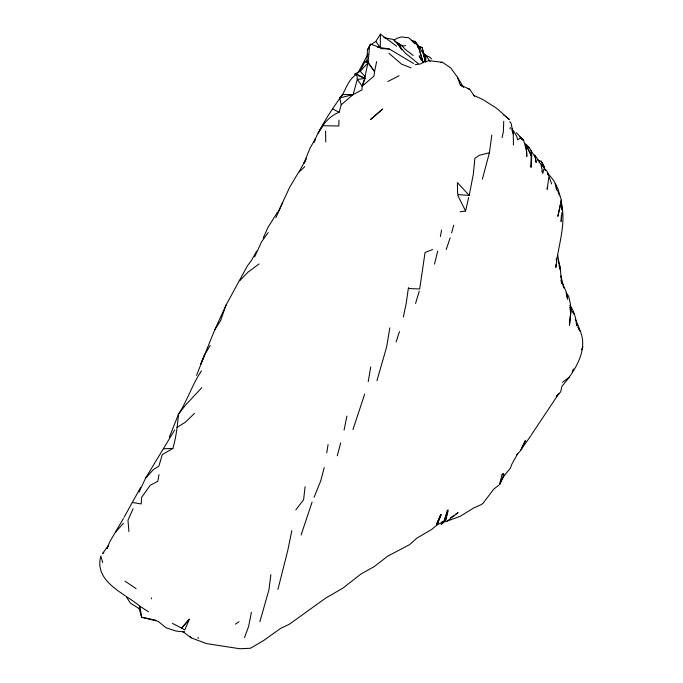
<?xml version="1.0" encoding="UTF-8"?>
<svg xmlns="http://www.w3.org/2000/svg" width="683" height="683" viewBox="0 0 683 683"><rect width="100%" height="100%" fill="white"/><g stroke="black" fill="none" stroke-linecap="round" stroke-linejoin="round"><path stroke-width="1.02" d="M413.633 63.493L389.284 48.988L380.303 47.579L380.44 34.15L396.669 46.248M376.623 61.615L374.566 71.578L368.035 62.785L360.18 71.254L354.742 74.114L356.927 74.242L357.311 79.407L362.212 86.152L365.14 78.502L365.064 76.505L368.128 61.82L367.019 60.693L367.428 49.987L369.58 46.128L368.12 62.443L374.566 71.578L374.011 76.069L362.212 86.152L361.939 89.917L353.111 94.613L341.21 104.789L339.127 112.285C326.696 117.015 318.628 130.069 314.043 142.098M547.271 187.279L547.22 189.362L548.722 177.64M547.621 174.797L547.672 172.722L546.887 171.015L544.855 168.863M339.007 120.088L338.828 125.996L322.957 125.74L318.176 133.048C325.091 119.542 333.705 106.83 342.542 94.561C346.418 87.45 349.414 78.238 356.927 74.242L365.14 78.502L357.311 79.407L353.111 94.613L339.75 97.942L341.21 104.789M503.73 121.292L503.32 131.998L502.056 137.599M561.366 215.299L561.136 221.523L562.015 212.464M556.064 264.406L555.894 267.505C557.874 245.829 566.745 224.144 561.102 202.305M556.295 260.266L556.406 258.2M201.502 370.852C192.171 384.469 187.492 400.434 178.485 414.222C177.443 425.774 176.146 437.282 172.884 448.449L162.272 454.605L158.857 466.19L153.641 469.349L145.59 478.134L139.067 492.101M491.811 135.055L489.404 152.761L482.36 179.236M305.096 486.731L303.611 499.666L295.816 509.928M270.878 574.599L268.94 589.847L259.873 621.718M128.908 531.587L127.986 520.173L133.108 508.724M370.732 366.942L368.231 381.635M251.404 612.267L248.638 626.413L244.471 637.666M389.822 327.874L386.604 347.109L376.939 380.687M291.829 530.614L287.808 550.327L277.913 589.463M326.713 452.872L328.062 444.616M346.904 416.084L344.078 430.102M158.994 474.608L157.816 481.31L150.209 485.297L141.612 497.344L141.21 503.943L132.314 502.457L124.058 517.279M440.381 236.54L441.568 230.043M403.354 317.049L406.231 303.124L408.323 288.508L419.686 288.96L425.057 252.488L432.604 249.508M460.222 211.773L465.575 211.021L457.687 195.184L458.609 194.655L469.178 195.389L473.285 174.464L474.873 158.311L479.304 155.306L489.404 152.761M509.996 128.95L510.312 127.525M465.575 211.021L468.649 197.507M434.508 264.125L437.752 250.951M324.203 467.539L320.856 480.49L314.12 497.267M502.15 474.25L499.478 484.623L503.798 475.744L503.661 473.413L502.15 474.25L503.798 475.744L499.708 484.341M451.625 232.954L453.683 225.236M337.274 455.757L340.697 442.968M577.946 326.611C590.547 346.99 575.607 370.442 561.998 386.151L560.623 391.922L556.534 396.302M301.118 534.977L312.08 502.099M362.212 86.152L363.919 80.363M415.563 303.483L419.242 291.214M184.453 631.818L182.771 631.493L191.035 637.794L206.522 643.608L239.742 648.739L250.448 648.252L263.689 640.492L280.696 628.326L289.353 624.245L325.586 598.163L343.079 588.012L361.076 573.925L374.352 566.531L387.645 556.175L409.544 544.675L416.818 538.161L431.682 529.436L437.393 524.672L444.035 521.377L447.391 510.244L447.98 511.225L445.555 520.48L448.048 509.8L444.035 521.377L441.107 524.202M183.992 631.954L176.043 631.041L166.148 627.822L158.029 621.265L141.603 617.236L139.204 608.596L139.921 606.248C124.195 592.972 93.802 581.814 100.828 556.039L102.698 562.561M541.867 171.202L542.746 173.098L544.394 167.745M396.166 341.901L399.478 331.537M446.204 249.508L450.174 237.829M364.671 394.134L352.966 429.539M256.612 251.199L251.515 260.36L247.434 265.815L226.082 305.011L220.677 320.498L214.795 329.787L200.768 364.201L204.635 354.827L210.202 345.47M196.567 375.394L204.635 354.827M436.693 525.125L440.68 514.777L436.702 523.776L437.393 524.672L441.141 514.444L436.702 523.776M572.243 371.783L573.404 368.914M169.307 437.299L178.485 414.222L185.46 405.19L201.809 387.671M314.095 142.141L315.589 138.538L310.133 147.929L303.935 163.237L304.942 161.444M107.137 548.218L109.98 541.414L123.444 518.465M278.604 210.979L289.669 187.33L298.181 172.936M107.103 548.458L108.281 545.785L102.45 553.623L103.842 552.624M214.795 329.787L226.082 305.011M263.262 237.923L267.873 227.601L277.674 211.943M275.906 217.621L282.745 202.467M367.428 49.987L370.519 44.156L380.303 47.579L375.838 41.398L380.44 34.15M254.682 256.842L261.632 241.714L268.206 232.579M581.583 349.747L582.94 346.87M357.798 73.175L367.983 54.102M140.502 487.611L132.314 502.457M145.59 478.134L174.635 430.077M517.782 453.555L511.798 464.312L510.329 468.282L502.355 477.912M306.419 158.772L298.505 172.637L304.763 166.643M370.519 44.156L369.409 45.77L375.838 41.398M531.545 434.559L558.865 393.579L556.321 396.413M531.143 435.319L521.018 449.713L525.338 440.646L520.574 450.66L516.707 454.793M339.75 97.942L342.542 94.561L353.111 94.613M189.242 619.268L181.627 628.121L184.828 629.957L189.319 619.259L181.627 628.121L172.5 623.417M115.649 532.074L123.401 523.221M239.69 280.764L248.108 272.065L259.053 263.954M194.476 413.377L185.622 421.974L177.025 427.464M393.929 40.647L396.268 38.538L401.28 36.925L408.656 37.736L416.732 44.386L411.781 40.57L415.127 41.398L419.686 47.545L423.358 53.966L425.765 61.82M447.485 520.898L458.088 512.591L455.604 514.299M498.778 485.22L493.818 489.062L483.009 503.294L481.233 504.635L473.695 507.956L460.265 516.28L444.915 521.94M562.485 382.292L569.298 377.187M450.626 517.705L453.947 515.434M235.387 624.16L239.033 621.684M441.32 524.057L443.993 522.256M504.285 115.82L503.934 115.359M387.867 81.516L399.068 75.736M367.019 60.693L364.833 61.683L360.18 71.254L365.064 76.505M441.952 521.795L444.035 521.377M415.204 64.646L420.327 64.014L423.614 62.127L429.069 60.667L442.49 62.307L450.806 67.976L457.439 77.205L463.578 87.509M405.523 45.659L402.313 46.034L394.765 41.185M440.578 62.52L442.49 62.307M163.45 448.791L172.884 448.449M368.128 61.82L364.833 61.683L368.035 62.785M380.602 48.604L389.284 48.988M423.451 54.162L425.304 54.418L430.034 61.419M155.826 620.232L141.603 617.236L139.921 606.248L148.518 611.763M377.332 47.093L380.303 47.579M411.226 40.493L411.747 40.579M383.786 37.65L393.801 39.571L405.241 53.026L418.209 63.596M418.329 46.529L422.179 47.605L425.458 61.837M467.624 88.645L469.648 89.208L474.489 96.329M424.817 55.323L428.822 56.527L431.588 58.926M537.487 160.07L541.235 161.239L544.436 167.403L543.011 166.182M417.176 45.855L422.179 47.605L425.458 61.735M411.012 67.856L401.664 64.202L388.892 53.248M423.52 53.701L425.304 54.418L425.859 59.122L424.28 57.739M354.742 74.114L356.637 74.917M358.524 75.711L365.14 78.502M457.439 77.205L460.274 85.016L469.648 89.208M473.43 95.227L482.77 99.487L496.669 108.298L509.322 119.465L506.146 116.938M197.746 637.7L198.693 638.187M332.894 109.067L339.127 112.285M526.089 145.035L526.806 156.475L526.653 151.088L523.665 140.51L520.292 138.137L517.688 139.87L516.69 136.19L511.968 128.6M527.319 146.546L529.188 147.562L535.404 157.73L536.129 162.426L535.139 156.108M525.867 145.547L529.188 147.562L525.466 143.746L531.587 156.194L526.012 144.847M139.204 608.596L130.462 603.209L126.475 597.027M124.989 581.173L136.113 588.609M401.741 49.859L396.951 42.363L402.313 46.034L404.959 49.133L413.206 55.477M542.652 165.943L544.291 167.164L541.235 161.239M460.274 85.016L461.921 86.263M408.349 287.645L408.946 288.166M519.72 136.984L523.665 140.51M538.896 162.025L544.291 167.164M458.609 194.655L457.601 193.631L457.405 182.557L469.178 195.389M516.237 132.63L523.024 139.588M509.697 121.642L511.046 123.102L513.257 133.936L513.428 144.967M411.781 40.57L414.658 43.695M417.535 46.82L418.969 48.382L423.187 62.529M544.658 169.256L545.802 170.767M547.518 173.03C551.608 178.05 557.123 182.924 556.636 190.028L555.108 183.582L558.088 189.242L559.633 195.295L558.182 192.504M189.874 636.223L191.035 637.794M534.593 154.836L539.433 161.666M396.951 42.363L400.93 47.998M570.16 305.438C574.036 311.422 576.059 318.62 576.887 325.663L576.179 322.888M423.494 62.785L419.149 55.835L421.394 60.258M423.306 54.888L425.859 59.122M415.127 41.398L418.969 48.382L423.076 62.529M577.989 327.405L579.799 330.913L578.381 325.945L575.231 319.192M570.1 307.222L571.039 309.083L569.46 325.467L571.039 309.083L570.049 305.181M557.473 190.309L559.744 194.86L561.324 200.256L562.066 209.98L561.81 208.084M562.237 283.01L566.275 291.94L567.616 299.154L566.139 292.717L568.623 296.251L570.501 304.396L570.664 314.282M424.749 59.882L425.594 61.794M558.216 261.119L560.214 266.985L561.588 283.308L561.144 280.201M547.672 172.722L551.659 183.898M511.883 129.949L513.257 133.936M559.01 265.508L560.222 269.572L557.618 254.802M560.974 275.949L561.554 277.955M561.195 276.897L563.765 287.936M541.021 164.594L542.746 173.098M561.153 203.338L561.546 206.181M569.955 307.256L570.57 313.275M325.56 131.102L325.765 141.944M151.378 597.804L151.378 598.752M531.289 150.644L531.007 167.326L531.681 156.825L531.289 150.644M561.324 200.256L557.9 216.204L561.324 200.256M382.557 109.109L370.707 119.38L382.557 109.109M574.386 314.428L572.764 311.772L574.386 314.428"/></g></svg>
